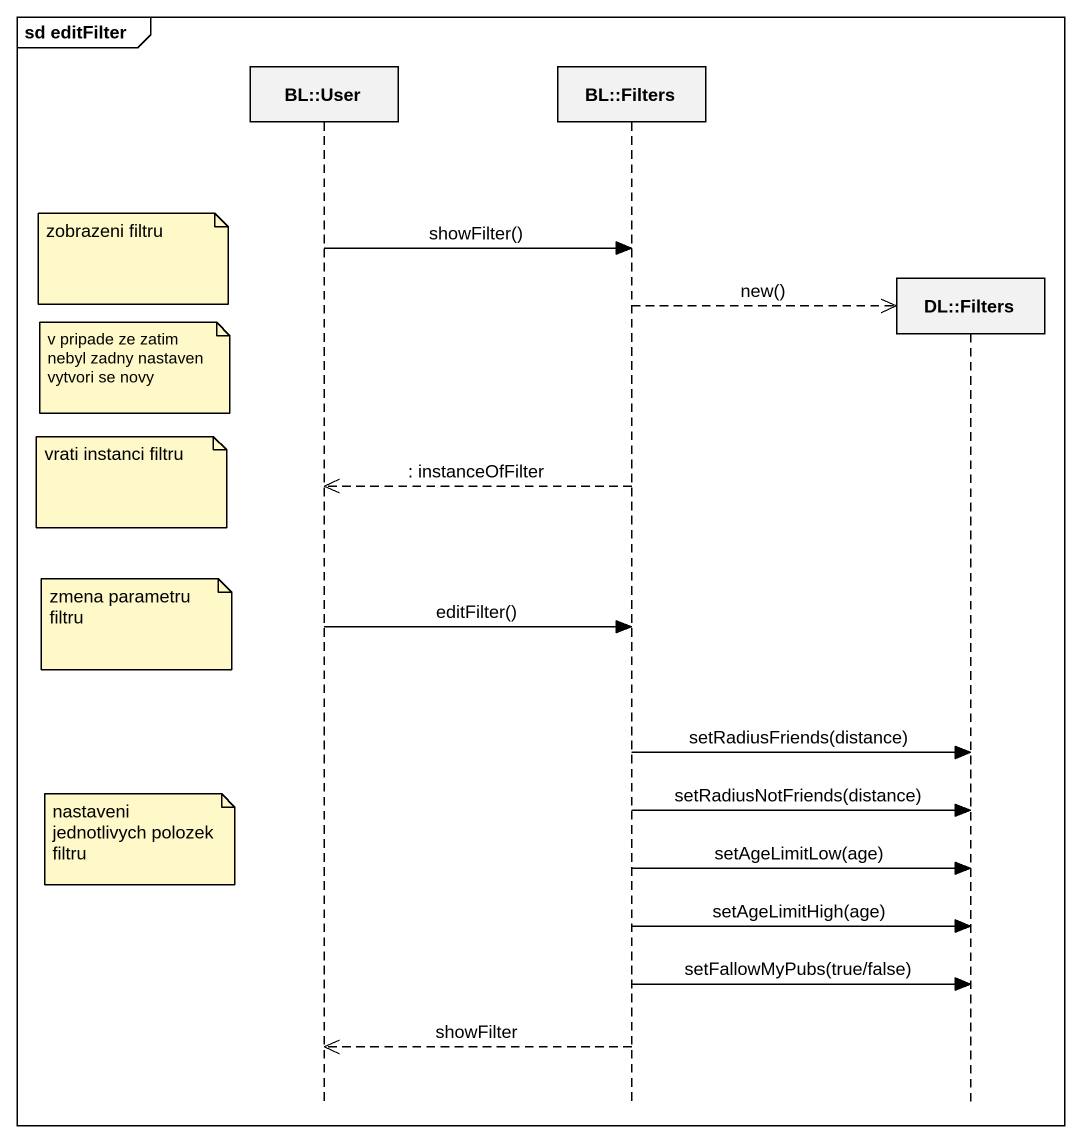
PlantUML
@startuml
mainframe sd editFilter
hide footbox
participant "BL::User" as BL_User
participant "BL::Filters" as BL_Filters
participant "DL::Filters" as DL_Filters

BL_User -> BL_Filters : showFilter()
note left of BL_User : zobrazeni filtru
BL_Filters -->> DL_Filters ** : new()
note left of BL_User : v pripade ze zatim nebyl zadny nastaven vytvori se novy
note left of BL_User : vrati instanci filtru
BL_Filters -->> BL_User : : instanceOfFilter
note left of BL_User : zmena parametru filtru
BL_User -> BL_Filters : editFilter()
BL_Filters -> DL_Filters : setRadiusFriends(distance)
BL_Filters -> DL_Filters : setRadiusNotFriends(distance)
note left of BL_User : nastaveni jednotlivych polozek filtru
BL_Filters -> DL_Filters : setAgeLimitLow(age)
BL_Filters -> DL_Filters : setAgeLimitHigh(age)
BL_Filters -> DL_Filters : setFallowMyPubs(true/false)
BL_Filters -->> BL_User : showFilter
@enduml
